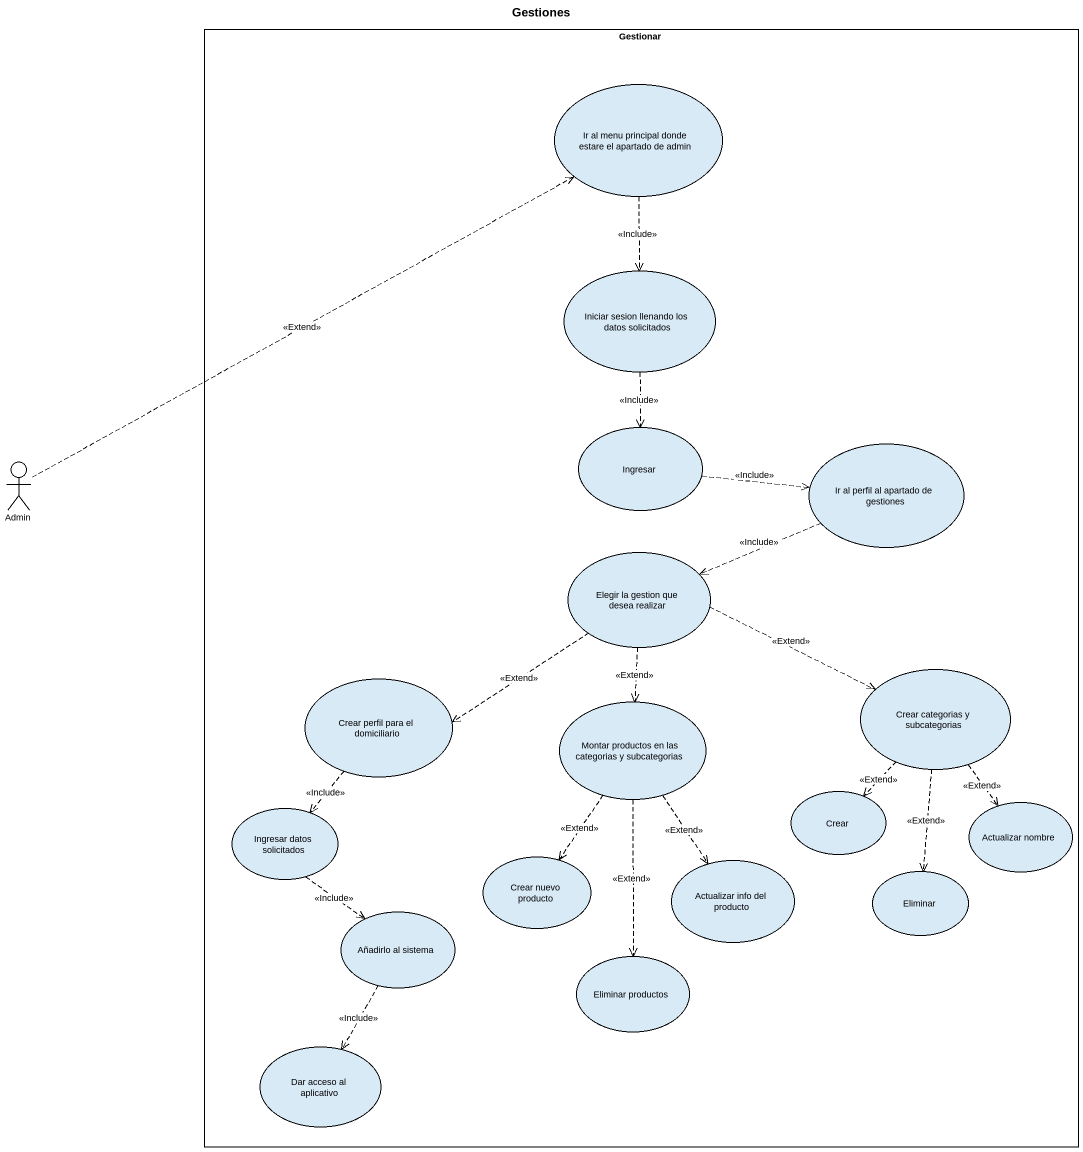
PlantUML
@startuml
title Gestiones
rectangle Gestionar {
  usecase "Ir al menu principal donde estare el apartado de admin" as Ir_al_menu_principal_donde
  usecase "Iniciar sesion llenando los datos solicitados" as Iniciar_sesion_llenando_los
  usecase Ingresar
  usecase "Ir al perfil al apartado de gestiones" as Ir_al_perfil_al_apartado_de
  usecase "Elegir la gestion que desea realizar" as Elegir_la_gestion_que_desea
  usecase "Crear perfil para el domiciliario" as Crear_perfil_para_el
  usecase "Montar productos en las categorias y subcategorias" as Montar_productos_en_las
  usecase "Crear categorias y subcategorias" as Crear_categorias_y
  usecase "Ingresar datos solicitados" as Ingresar_datos_solicitados
  usecase Crear
  usecase "Actualizar nombre" as Actualizar_nombre
  usecase "Crear nuevo producto" as Crear_nuevo_producto
  usecase "Actualizar info del producto" as Actualizar_info_del_producto
  usecase Eliminar
  usecase "Añadirlo al sistema" as Añadirlo_al_sistema
  usecase "Eliminar productos" as Eliminar_productos
  usecase "Dar acceso al aplicativo" as Dar_acceso_al_aplicativo
}
actor Admin
Ir_al_menu_principal_donde ..> Iniciar_sesion_llenando_los : <<Include>>
Iniciar_sesion_llenando_los ..> Ingresar : <<Include>>
Ingresar .right.> Ir_al_perfil_al_apartado_de : <<Include>>
Admin .up.> Ir_al_menu_principal_donde : <<Extend>>
Ir_al_perfil_al_apartado_de .left.> Elegir_la_gestion_que_desea : <<Include>>
Elegir_la_gestion_que_desea .left.> Crear_perfil_para_el : <<Extend>>
Elegir_la_gestion_que_desea ..> Montar_productos_en_las : <<Extend>>
Elegir_la_gestion_que_desea .right.> Crear_categorias_y : <<Extend>>
Crear_perfil_para_el ..> Ingresar_datos_solicitados : <<Include>>
Montar_productos_en_las ..> Crear_nuevo_producto : <<Extend>>
Montar_productos_en_las ..> Actualizar_info_del_producto : <<Extend>>
Montar_productos_en_las ..> Eliminar_productos : <<Extend>>
Crear_categorias_y ..> Crear : <<Extend>>
Crear_categorias_y ..> Actualizar_nombre : <<Extend>>
Crear_categorias_y ..> Eliminar : <<Extend>>
Ingresar_datos_solicitados ..> Añadirlo_al_sistema : <<Include>>
Añadirlo_al_sistema ..> Dar_acceso_al_aplicativo : <<Include>>
@enduml
